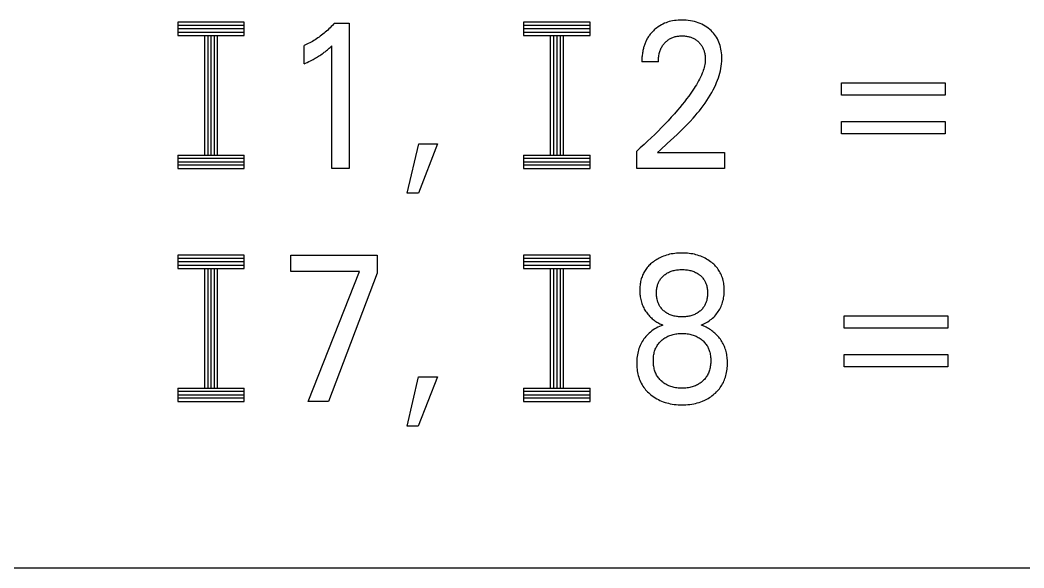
# Model space of a CAD drawing. Extents: x 0 to 420, y 0 to 297.
# Drawn here: x 164.93 to 180.02, y 231.17 to 239.41 of the extents above; entities that cross this region are included whole.
import ezdxf

# ---------------------------------------------------------------- set-up
doc = ezdxf.new("R2010")
doc.units = 0
doc.header["$LTSCALE"] = 23.1
doc.layers.add('10000_FRONT', color=7, linetype='CONTINUOUS')

msp = doc.modelspace()

# ---------------------------------------------------------------- linework, layer by layer
at = {"layer": '10000_FRONT', "color": 7, "linetype": 'CONTINUOUS'}
for p, q in [((167.298, 239.373), (167.298, 239.173)), ((168.298, 239.373), (167.298, 239.373)), ((168.298, 239.173), (168.298, 239.373)), ((172.498, 239.373), (172.498, 239.173)), ((173.498, 239.373), (172.498, 239.373)), ((173.498, 239.173), (173.498, 239.373)), ((174.663, 239.374), (174.639, 239.366)), ((174.688, 239.382), (174.663, 239.374)), ((174.712, 239.388), (174.688, 239.382)), ((174.739, 239.393), (174.712, 239.388)), ((174.767, 239.398), (174.739, 239.393)), ((174.794, 239.401), (174.767, 239.398)), ((174.822, 239.404), (174.794, 239.401)), ((174.849, 239.405), (174.822, 239.404)), ((174.877, 239.405), (174.849, 239.405)), ((174.91, 239.405), (174.877, 239.405)), ((174.942, 239.403), (174.91, 239.405)), ((174.974, 239.4), (174.942, 239.403)), ((175.006, 239.396), (174.974, 239.4)), ((175.038, 239.39), (175.006, 239.396)), ((175.067, 239.383), (175.038, 239.39)), ((175.096, 239.375), (175.067, 239.383)), ((175.124, 239.366), (175.096, 239.375)), ((168.298, 239.323), (167.298, 239.323)), ((168.298, 239.273), (167.298, 239.273)), ((167.298, 239.223), (168.298, 239.223)), ((169.516, 239.224), (169.498, 239.208)), ((169.534, 239.24), (169.516, 239.224)), ((169.553, 239.256), (169.534, 239.24)), ((169.571, 239.273), (169.553, 239.256)), ((169.588, 239.289), (169.571, 239.273)), ((169.606, 239.307), (169.588, 239.289)), ((169.623, 239.324), (169.606, 239.307)), ((169.64, 239.342), (169.623, 239.324)), ((169.656, 239.36), (169.64, 239.342)), ((169.656, 239.36), (169.873, 239.36)), ((169.873, 239.36), (169.873, 237.173)), ((173.498, 239.323), (172.498, 239.323)), ((173.498, 239.273), (172.498, 239.273)), ((172.498, 239.223), (173.498, 239.223)), ((174.43, 239.225), (174.42, 239.215)), ((174.44, 239.236), (174.43, 239.225)), ((174.45, 239.246), (174.44, 239.236)), ((174.461, 239.257), (174.45, 239.246)), ((174.472, 239.267), (174.461, 239.257)), ((174.495, 239.286), (174.472, 239.267)), ((174.519, 239.303), (174.495, 239.286)), ((174.544, 239.32), (174.519, 239.303)), ((174.57, 239.335), (174.544, 239.32)), ((174.592, 239.346), (174.57, 239.335)), ((174.616, 239.357), (174.592, 239.346)), ((174.639, 239.366), (174.616, 239.357)), ((175.151, 239.355), (175.124, 239.366)), ((175.178, 239.343), (175.151, 239.355)), ((175.203, 239.33), (175.178, 239.343)), ((175.228, 239.316), (175.203, 239.33)), ((175.251, 239.3), (175.228, 239.316)), ((175.274, 239.283), (175.251, 239.3)), ((175.296, 239.265), (175.274, 239.283)), ((175.316, 239.248), (175.296, 239.265)), ((175.334, 239.229), (175.316, 239.248)), ((175.351, 239.21), (175.334, 239.229)), ((167.298, 239.173), (168.298, 239.173)), ((167.698, 239.173), (167.698, 237.373)), ((167.748, 239.173), (167.748, 237.373)), ((167.798, 239.173), (167.798, 237.373)), ((167.848, 239.173), (167.848, 237.373)), ((167.898, 237.373), (167.898, 239.173)), ((169.303, 239.075), (169.282, 239.063)), ((169.323, 239.086), (169.303, 239.075)), ((169.343, 239.098), (169.323, 239.086)), ((169.363, 239.111), (169.343, 239.098)), ((169.383, 239.124), (169.363, 239.111)), ((169.403, 239.137), (169.383, 239.124)), ((169.422, 239.151), (169.403, 239.137)), ((169.441, 239.164), (169.422, 239.151)), ((169.46, 239.179), (169.441, 239.164)), ((169.479, 239.193), (169.46, 239.179)), ((169.498, 239.208), (169.479, 239.193)), ((172.498, 239.173), (173.498, 239.173)), ((172.898, 239.173), (172.898, 237.373)), ((172.948, 239.173), (172.948, 237.373)), ((172.998, 239.173), (172.998, 237.373)), ((173.048, 239.173), (173.048, 237.373)), ((173.098, 237.373), (173.098, 239.173)), ((174.329, 239.07), (174.324, 239.057)), ((174.335, 239.082), (174.329, 239.07)), ((174.341, 239.095), (174.335, 239.082)), ((174.347, 239.107), (174.341, 239.095)), ((174.353, 239.12), (174.347, 239.107)), ((174.361, 239.132), (174.353, 239.12)), ((174.368, 239.145), (174.361, 239.132)), ((174.376, 239.157), (174.368, 239.145)), ((174.384, 239.169), (174.376, 239.157)), ((174.393, 239.181), (174.384, 239.169)), ((174.401, 239.192), (174.393, 239.181)), ((174.411, 239.204), (174.401, 239.192)), ((174.42, 239.215), (174.411, 239.204)), ((174.621, 239.064), (174.631, 239.073)), ((174.631, 239.073), (174.64, 239.083)), ((174.64, 239.083), (174.65, 239.091)), ((174.65, 239.091), (174.66, 239.1)), ((174.66, 239.1), (174.671, 239.108)), ((174.671, 239.108), (174.682, 239.115)), ((174.682, 239.115), (174.693, 239.122)), ((174.693, 239.122), (174.705, 239.128)), ((174.705, 239.128), (174.716, 239.134)), ((174.716, 239.134), (174.728, 239.14)), ((174.728, 239.14), (174.741, 239.145)), ((174.741, 239.145), (174.753, 239.149)), ((174.753, 239.149), (174.766, 239.153)), ((174.766, 239.153), (174.778, 239.157)), ((174.778, 239.157), (174.792, 239.16)), ((174.792, 239.16), (174.806, 239.163)), ((174.806, 239.163), (174.82, 239.165)), ((174.82, 239.165), (174.834, 239.166)), ((174.834, 239.166), (174.849, 239.167)), ((174.849, 239.167), (174.863, 239.168)), ((174.863, 239.168), (174.877, 239.168)), ((174.877, 239.168), (174.891, 239.168)), ((174.891, 239.168), (174.905, 239.168)), ((174.905, 239.168), (174.919, 239.167)), ((174.919, 239.167), (174.933, 239.165)), ((174.933, 239.165), (174.946, 239.164)), ((174.946, 239.164), (174.96, 239.161)), ((174.96, 239.161), (174.974, 239.159)), ((174.974, 239.159), (174.986, 239.156)), ((174.986, 239.156), (174.998, 239.152)), ((174.998, 239.152), (175.01, 239.148)), ((175.01, 239.148), (175.022, 239.144)), ((175.022, 239.144), (175.034, 239.14)), ((175.034, 239.14), (175.046, 239.134)), ((175.046, 239.134), (175.057, 239.129)), ((175.057, 239.129), (175.068, 239.123)), ((175.068, 239.123), (175.078, 239.117)), ((175.078, 239.117), (175.088, 239.11)), ((175.088, 239.11), (175.098, 239.103)), ((175.098, 239.103), (175.108, 239.096)), ((175.108, 239.096), (175.118, 239.088)), ((175.118, 239.088), (175.127, 239.08)), ((175.127, 239.08), (175.136, 239.07)), ((175.136, 239.07), (175.145, 239.061)), ((175.368, 239.189), (175.351, 239.21)), ((175.383, 239.168), (175.368, 239.189)), ((175.397, 239.147), (175.383, 239.168)), ((175.411, 239.123), (175.397, 239.147)), ((175.422, 239.1), (175.411, 239.123)), ((175.433, 239.075), (175.422, 239.1)), ((175.443, 239.05), (175.433, 239.075)), ((169.219, 239.032), (169.198, 239.022)), ((169.198, 238.747), (169.198, 239.022)), ((169.24, 239.042), (169.219, 239.032)), ((169.261, 239.052), (169.24, 239.042)), ((169.282, 239.063), (169.261, 239.052)), ((169.485, 238.908), (169.501, 238.921)), ((169.501, 238.921), (169.513, 238.93)), ((169.513, 238.93), (169.525, 238.939)), ((169.525, 238.939), (169.537, 238.949)), ((169.537, 238.949), (169.55, 238.96)), ((169.55, 238.96), (169.563, 238.971)), ((169.563, 238.971), (169.576, 238.982)), ((169.576, 238.982), (169.589, 238.995)), ((169.589, 238.995), (169.603, 239.007)), ((169.603, 239.007), (169.617, 239.02)), ((169.617, 237.173), (169.617, 239.02)), ((174.289, 238.93), (174.286, 238.913)), ((174.292, 238.947), (174.289, 238.93)), ((174.296, 238.964), (174.292, 238.947)), ((174.299, 238.977), (174.296, 238.964)), ((174.302, 238.991), (174.299, 238.977)), ((174.306, 239.004), (174.302, 238.991)), ((174.31, 239.017), (174.306, 239.004)), ((174.314, 239.031), (174.31, 239.017)), ((174.319, 239.044), (174.314, 239.031)), ((174.324, 239.057), (174.319, 239.044)), ((174.538, 238.905), (174.542, 238.919)), ((174.542, 238.919), (174.546, 238.933)), ((174.546, 238.933), (174.551, 238.946)), ((174.551, 238.946), (174.556, 238.96)), ((174.556, 238.96), (174.561, 238.973)), ((174.561, 238.973), (174.568, 238.986)), ((174.568, 238.986), (174.574, 238.998)), ((174.574, 238.998), (174.581, 239.01)), ((174.581, 239.01), (174.588, 239.021)), ((174.588, 239.021), (174.596, 239.032)), ((174.596, 239.032), (174.604, 239.043)), ((174.604, 239.043), (174.612, 239.054)), ((174.612, 239.054), (174.621, 239.064)), ((175.145, 239.061), (175.154, 239.051)), ((175.154, 239.051), (175.162, 239.04)), ((175.162, 239.04), (175.17, 239.03)), ((175.17, 239.03), (175.177, 239.019)), ((175.177, 239.019), (175.184, 239.007)), ((175.184, 239.007), (175.19, 238.997)), ((175.19, 238.997), (175.195, 238.986)), ((175.195, 238.986), (175.2, 238.975)), ((175.2, 238.975), (175.204, 238.964)), ((175.204, 238.964), (175.208, 238.952)), ((175.208, 238.952), (175.212, 238.941)), ((175.212, 238.941), (175.215, 238.929)), ((175.215, 238.929), (175.218, 238.917)), ((175.451, 239.025), (175.443, 239.05)), ((175.458, 238.999), (175.451, 239.025)), ((175.465, 238.97), (175.458, 238.999)), ((175.47, 238.941), (175.465, 238.97)), ((175.474, 238.911), (175.47, 238.941)), ((169.221, 238.758), (169.245, 238.769)), ((169.245, 238.769), (169.269, 238.781)), ((169.269, 238.781), (169.292, 238.792)), ((169.292, 238.792), (169.315, 238.804)), ((169.315, 238.804), (169.332, 238.813)), ((169.332, 238.813), (169.349, 238.822)), ((169.349, 238.822), (169.366, 238.832)), ((169.366, 238.832), (169.383, 238.842)), ((169.383, 238.842), (169.4, 238.852)), ((169.4, 238.852), (169.416, 238.862)), ((169.416, 238.862), (169.434, 238.873)), ((169.434, 238.873), (169.451, 238.884)), ((169.451, 238.884), (169.468, 238.896)), ((169.468, 238.896), (169.485, 238.908)), ((174.277, 238.812), (174.276, 238.795)), ((174.276, 238.795), (174.276, 238.779)), ((174.525, 238.779), (174.276, 238.779)), ((174.278, 238.846), (174.277, 238.829)), ((174.277, 238.829), (174.277, 238.812)), ((174.28, 238.863), (174.278, 238.846)), ((174.282, 238.88), (174.28, 238.863)), ((174.284, 238.897), (174.282, 238.88)), ((174.286, 238.913), (174.284, 238.897)), ((174.525, 238.811), (174.526, 238.827)), ((174.525, 238.795), (174.525, 238.811)), ((174.525, 238.779), (174.525, 238.795)), ((174.526, 238.827), (174.528, 238.843)), ((174.528, 238.843), (174.53, 238.859)), ((174.53, 238.859), (174.532, 238.875)), ((174.532, 238.875), (174.535, 238.891)), ((174.535, 238.891), (174.538, 238.905)), ((175.218, 238.917), (175.222, 238.902)), ((175.222, 238.902), (175.225, 238.887)), ((175.225, 238.887), (175.227, 238.872)), ((175.229, 238.787), (175.226, 238.763)), ((175.227, 238.872), (175.228, 238.856)), ((175.228, 238.856), (175.229, 238.841)), ((175.229, 238.841), (175.23, 238.825)), ((175.23, 238.81), (175.229, 238.787)), ((175.23, 238.825), (175.23, 238.81)), ((175.476, 238.882), (175.474, 238.911)), ((175.474, 238.75), (175.477, 238.786)), ((175.478, 238.852), (175.476, 238.882)), ((175.477, 238.786), (175.478, 238.822)), ((175.478, 238.822), (175.478, 238.852)), ((169.198, 238.747), (169.221, 238.758)), ((175.192, 238.628), (175.183, 238.606)), ((175.2, 238.65), (175.192, 238.628)), ((175.207, 238.672), (175.2, 238.65)), ((175.213, 238.695), (175.207, 238.672)), ((175.218, 238.717), (175.213, 238.695)), ((175.223, 238.74), (175.218, 238.717)), ((175.226, 238.763), (175.223, 238.74)), ((175.447, 238.608), (175.456, 238.643)), ((175.456, 238.643), (175.463, 238.678)), ((175.463, 238.678), (175.469, 238.714)), ((175.469, 238.714), (175.474, 238.75)), ((175.128, 238.49), (175.113, 238.462)), ((175.143, 238.518), (175.128, 238.49)), ((175.158, 238.547), (175.143, 238.518)), ((175.171, 238.576), (175.158, 238.547)), ((175.183, 238.606), (175.171, 238.576)), ((175.386, 238.436), (175.4, 238.469)), ((175.4, 238.469), (175.413, 238.503)), ((175.413, 238.503), (175.426, 238.538)), ((175.426, 238.538), (175.437, 238.572)), ((175.437, 238.572), (175.447, 238.608)), ((175.044, 238.353), (175.013, 238.308)), ((175.062, 238.38), (175.044, 238.353)), ((175.079, 238.407), (175.062, 238.38)), ((175.096, 238.434), (175.079, 238.407)), ((175.113, 238.462), (175.096, 238.434)), ((175.304, 238.276), (175.327, 238.317)), ((175.327, 238.317), (175.349, 238.359)), ((175.349, 238.359), (175.371, 238.402)), ((175.371, 238.402), (175.386, 238.436)), ((177.277, 238.275), (177.277, 238.462)), ((177.277, 238.462), (178.837, 238.462)), ((178.837, 238.462), (178.837, 238.275)), ((174.916, 238.178), (174.882, 238.135)), ((174.949, 238.221), (174.916, 238.178)), ((174.982, 238.264), (174.949, 238.221)), ((175.013, 238.308), (174.982, 238.264)), ((175.226, 238.156), (175.253, 238.195)), ((175.253, 238.195), (175.279, 238.235)), ((175.279, 238.235), (175.304, 238.276)), ((178.837, 238.275), (177.277, 238.275)), ((174.812, 238.052), (174.766, 237.998)), ((174.847, 238.094), (174.812, 238.052)), ((174.882, 238.135), (174.847, 238.094)), ((175.11, 238.005), (175.141, 238.042)), ((175.141, 238.042), (175.17, 238.079)), ((175.17, 238.079), (175.199, 238.117)), ((175.199, 238.117), (175.226, 238.156)), ((174.671, 237.893), (174.622, 237.842)), ((174.718, 237.946), (174.671, 237.893)), ((174.766, 237.998), (174.718, 237.946)), ((174.954, 237.832), (175.001, 237.882)), ((175.001, 237.882), (175.048, 237.933)), ((175.048, 237.933), (175.079, 237.968)), ((175.079, 237.968), (175.11, 238.005)), ((177.277, 237.695), (177.277, 237.882)), ((177.277, 237.882), (178.837, 237.882)), ((178.837, 237.882), (178.837, 237.695)), ((174.521, 237.738), (174.469, 237.687)), ((174.572, 237.789), (174.521, 237.738)), ((174.622, 237.842), (174.572, 237.789)), ((174.807, 237.688), (174.857, 237.736)), ((174.857, 237.736), (174.906, 237.784)), ((174.906, 237.784), (174.954, 237.832)), ((174.363, 237.585), (174.309, 237.535)), ((174.417, 237.636), (174.363, 237.585)), ((174.469, 237.687), (174.417, 237.636)), ((174.658, 237.549), (174.708, 237.595)), ((174.708, 237.595), (174.758, 237.641)), ((174.758, 237.641), (174.807, 237.688)), ((178.837, 237.695), (177.277, 237.695)), ((170.748, 236.802), (170.923, 237.544)), ((171.205, 237.544), (170.916, 236.802)), ((170.923, 237.544), (171.205, 237.544)), ((174.253, 237.485), (174.198, 237.436)), ((174.198, 237.173), (174.198, 237.436)), ((174.309, 237.535), (174.253, 237.485)), ((174.51, 237.413), (174.558, 237.458)), ((174.51, 237.413), (175.517, 237.413)), ((174.558, 237.458), (174.658, 237.549)), ((175.517, 237.413), (175.517, 237.173)), ((167.298, 237.373), (167.298, 237.173)), ((167.298, 237.373), (168.298, 237.373)), ((168.298, 237.323), (167.298, 237.323)), ((167.298, 237.273), (168.298, 237.273)), ((168.298, 237.173), (168.298, 237.373)), ((172.498, 237.373), (172.498, 237.173)), ((172.498, 237.373), (173.498, 237.373)), ((173.498, 237.323), (172.498, 237.323)), ((172.498, 237.273), (173.498, 237.273)), ((173.498, 237.173), (173.498, 237.373)), ((168.298, 237.223), (167.298, 237.223)), ((167.298, 237.173), (168.298, 237.173)), ((169.873, 237.173), (169.617, 237.173)), ((173.498, 237.223), (172.498, 237.223)), ((172.498, 237.173), (173.498, 237.173)), ((175.517, 237.173), (174.198, 237.173)), ((170.916, 236.802), (170.748, 236.802)), ((174.772, 235.899), (174.745, 235.895)), ((174.799, 235.902), (174.772, 235.899)), ((174.826, 235.904), (174.799, 235.902)), ((174.853, 235.905), (174.826, 235.904)), ((174.88, 235.905), (174.853, 235.905)), ((174.907, 235.905), (174.88, 235.905)), ((174.934, 235.904), (174.907, 235.905)), ((174.961, 235.902), (174.934, 235.904)), ((174.988, 235.899), (174.961, 235.902)), ((175.014, 235.895), (174.988, 235.899)), ((167.298, 235.873), (167.298, 235.673)), ((168.298, 235.873), (167.298, 235.873)), ((168.298, 235.823), (167.298, 235.823)), ((168.298, 235.773), (167.298, 235.773)), ((168.298, 235.673), (168.298, 235.873)), ((168.998, 235.626), (168.998, 235.873)), ((168.998, 235.873), (170.298, 235.873)), ((170.298, 235.873), (170.298, 235.603)), ((172.498, 235.873), (172.498, 235.673)), ((173.498, 235.873), (172.498, 235.873)), ((173.498, 235.823), (172.498, 235.823)), ((173.498, 235.773), (172.498, 235.773)), ((173.498, 235.673), (173.498, 235.873)), ((174.422, 235.752), (174.408, 235.74)), ((174.436, 235.763), (174.422, 235.752)), ((174.45, 235.774), (174.436, 235.763)), ((174.467, 235.787), (174.45, 235.774)), ((174.484, 235.798), (174.467, 235.787)), ((174.502, 235.809), (174.484, 235.798)), ((174.52, 235.82), (174.502, 235.809)), ((174.538, 235.829), (174.52, 235.82)), ((174.557, 235.839), (174.538, 235.829)), ((174.575, 235.847), (174.557, 235.839)), ((174.599, 235.857), (174.575, 235.847)), ((174.622, 235.865), (174.599, 235.857)), ((174.646, 235.873), (174.622, 235.865)), ((174.67, 235.88), (174.646, 235.873)), ((174.694, 235.886), (174.67, 235.88)), ((174.719, 235.891), (174.694, 235.886)), ((174.745, 235.895), (174.719, 235.891)), ((175.041, 235.891), (175.014, 235.895)), ((175.066, 235.886), (175.041, 235.891)), ((175.09, 235.88), (175.066, 235.886)), ((175.114, 235.873), (175.09, 235.88)), ((175.138, 235.865), (175.114, 235.873)), ((175.161, 235.857), (175.138, 235.865)), ((175.184, 235.847), (175.161, 235.857)), ((175.206, 235.837), (175.184, 235.847)), ((175.228, 235.826), (175.206, 235.837)), ((175.249, 235.815), (175.228, 235.826)), ((175.27, 235.802), (175.249, 235.815)), ((175.29, 235.789), (175.27, 235.802)), ((175.31, 235.774), (175.29, 235.789)), ((175.326, 235.762), (175.31, 235.774)), ((175.342, 235.749), (175.326, 235.762)), ((175.357, 235.735), (175.342, 235.749)), ((167.298, 235.723), (168.298, 235.723)), ((167.298, 235.673), (168.298, 235.673)), ((167.698, 235.673), (167.698, 233.873)), ((167.748, 235.673), (167.748, 233.873)), ((167.798, 235.673), (167.798, 233.873)), ((167.848, 235.673), (167.848, 233.873)), ((167.898, 233.873), (167.898, 235.673)), ((170.029, 235.626), (168.998, 235.626)), ((169.257, 233.673), (170.029, 235.626)), ((170.298, 235.603), (169.565, 233.673)), ((172.498, 235.723), (173.498, 235.723)), ((172.498, 235.673), (173.498, 235.673)), ((172.898, 235.673), (172.898, 233.873)), ((172.948, 235.673), (172.948, 233.873)), ((172.998, 235.673), (172.998, 233.873)), ((173.048, 235.673), (173.048, 233.873)), ((173.098, 233.873), (173.098, 235.673)), ((174.3, 235.598), (174.292, 235.582)), ((174.308, 235.614), (174.3, 235.598)), ((174.317, 235.629), (174.308, 235.614)), ((174.326, 235.644), (174.317, 235.629)), ((174.336, 235.659), (174.326, 235.644)), ((174.347, 235.673), (174.336, 235.659)), ((174.358, 235.687), (174.347, 235.673)), ((174.37, 235.701), (174.358, 235.687)), ((174.382, 235.715), (174.37, 235.701)), ((174.395, 235.727), (174.382, 235.715)), ((174.408, 235.74), (174.395, 235.727)), ((174.639, 235.592), (174.652, 235.6)), ((174.652, 235.6), (174.664, 235.607)), ((174.664, 235.607), (174.677, 235.614)), ((174.677, 235.614), (174.691, 235.62)), ((174.691, 235.62), (174.705, 235.626)), ((174.705, 235.626), (174.719, 235.631)), ((174.719, 235.631), (174.734, 235.636)), ((174.734, 235.636), (174.749, 235.64)), ((174.749, 235.64), (174.764, 235.644)), ((174.764, 235.644), (174.779, 235.647)), ((174.779, 235.647), (174.795, 235.65)), ((174.795, 235.65), (174.812, 235.652)), ((174.812, 235.652), (174.829, 235.654)), ((174.829, 235.654), (174.846, 235.655)), ((174.846, 235.655), (174.863, 235.656)), ((174.863, 235.656), (174.88, 235.656)), ((174.88, 235.656), (174.897, 235.656)), ((174.897, 235.656), (174.914, 235.655)), ((174.914, 235.655), (174.931, 235.654)), ((174.931, 235.654), (174.948, 235.652)), ((174.948, 235.652), (174.964, 235.65)), ((174.964, 235.65), (174.981, 235.647)), ((174.981, 235.647), (174.996, 235.644)), ((174.996, 235.644), (175.011, 235.64)), ((175.011, 235.64), (175.026, 235.636)), ((175.026, 235.636), (175.041, 235.631)), ((175.041, 235.631), (175.055, 235.626)), ((175.055, 235.626), (175.069, 235.62)), ((175.069, 235.62), (175.082, 235.614)), ((175.082, 235.614), (175.096, 235.607)), ((175.096, 235.607), (175.108, 235.6)), ((175.108, 235.6), (175.121, 235.592)), ((175.371, 235.721), (175.357, 235.735)), ((175.385, 235.706), (175.371, 235.721)), ((175.399, 235.691), (175.385, 235.706)), ((175.412, 235.675), (175.399, 235.691)), ((175.424, 235.659), (175.412, 235.675)), ((175.435, 235.642), (175.424, 235.659)), ((175.445, 235.625), (175.435, 235.642)), ((175.455, 235.608), (175.445, 235.625)), ((175.464, 235.59), (175.455, 235.608)), ((174.255, 235.459), (174.252, 235.44)), ((174.258, 235.478), (174.255, 235.459)), ((174.263, 235.497), (174.258, 235.478)), ((174.268, 235.515), (174.263, 235.497)), ((174.273, 235.532), (174.268, 235.515)), ((174.279, 235.549), (174.273, 235.532)), ((174.285, 235.565), (174.279, 235.549)), ((174.292, 235.582), (174.285, 235.565)), ((174.517, 235.436), (174.521, 235.448)), ((174.521, 235.448), (174.526, 235.46)), ((174.526, 235.46), (174.531, 235.471)), ((174.531, 235.471), (174.536, 235.482)), ((174.536, 235.482), (174.543, 235.493)), ((174.543, 235.493), (174.549, 235.503)), ((174.549, 235.503), (174.557, 235.515)), ((174.557, 235.515), (174.566, 235.526)), ((174.566, 235.526), (174.575, 235.536)), ((174.575, 235.536), (174.584, 235.547)), ((174.584, 235.547), (174.594, 235.557)), ((174.594, 235.557), (174.605, 235.566)), ((174.605, 235.566), (174.615, 235.575)), ((174.615, 235.575), (174.627, 235.584)), ((174.627, 235.584), (174.639, 235.592)), ((175.121, 235.592), (175.133, 235.584)), ((175.133, 235.584), (175.144, 235.575)), ((175.144, 235.575), (175.146, 235.573)), ((175.146, 235.573), (175.157, 235.565)), ((175.157, 235.565), (175.167, 235.555)), ((175.167, 235.555), (175.177, 235.546)), ((175.177, 235.546), (175.186, 235.536)), ((175.186, 235.536), (175.195, 235.525)), ((175.195, 235.525), (175.203, 235.514)), ((175.203, 235.514), (175.211, 235.503)), ((175.211, 235.503), (175.217, 235.493)), ((175.217, 235.493), (175.223, 235.482)), ((175.223, 235.482), (175.229, 235.471)), ((175.229, 235.471), (175.234, 235.46)), ((175.234, 235.46), (175.239, 235.448)), ((175.239, 235.448), (175.243, 235.436)), ((175.472, 235.572), (175.464, 235.59)), ((175.479, 235.553), (175.472, 235.572)), ((175.486, 235.534), (175.479, 235.553)), ((175.492, 235.515), (175.486, 235.534)), ((175.498, 235.494), (175.492, 235.515)), ((175.502, 235.473), (175.498, 235.494)), ((175.506, 235.452), (175.502, 235.473)), ((175.509, 235.431), (175.506, 235.452)), ((174.246, 235.383), (174.245, 235.363)), ((174.245, 235.363), (174.245, 235.344)), ((174.245, 235.344), (174.245, 235.324)), ((174.245, 235.324), (174.246, 235.304)), ((174.247, 235.402), (174.246, 235.383)), ((174.246, 235.304), (174.248, 235.284)), ((174.249, 235.421), (174.247, 235.402)), ((174.252, 235.44), (174.249, 235.421)), ((174.496, 235.319), (174.497, 235.335)), ((174.496, 235.304), (174.496, 235.319)), ((174.496, 235.288), (174.496, 235.304)), ((174.497, 235.335), (174.498, 235.351)), ((174.498, 235.351), (174.5, 235.366)), ((174.5, 235.366), (174.503, 235.382)), ((174.503, 235.382), (174.506, 235.397)), ((174.506, 235.397), (174.509, 235.413)), ((174.509, 235.413), (174.513, 235.425)), ((174.513, 235.425), (174.517, 235.436)), ((175.243, 235.436), (175.247, 235.425)), ((175.247, 235.425), (175.251, 235.413)), ((175.251, 235.413), (175.254, 235.397)), ((175.254, 235.397), (175.257, 235.382)), ((175.257, 235.382), (175.26, 235.366)), ((175.26, 235.366), (175.262, 235.351)), ((175.262, 235.351), (175.263, 235.335)), ((175.263, 235.335), (175.264, 235.319)), ((175.264, 235.319), (175.264, 235.304)), ((175.264, 235.304), (175.264, 235.288)), ((175.512, 235.409), (175.509, 235.431)), ((175.511, 235.275), (175.513, 235.298)), ((175.513, 235.387), (175.512, 235.409)), ((175.514, 235.366), (175.513, 235.387)), ((175.513, 235.298), (175.514, 235.321)), ((175.515, 235.344), (175.514, 235.366)), ((175.514, 235.321), (175.515, 235.344)), ((174.248, 235.284), (174.25, 235.264)), ((174.25, 235.264), (174.252, 235.244)), ((174.252, 235.244), (174.256, 235.224)), ((174.256, 235.224), (174.26, 235.204)), ((174.26, 235.204), (174.265, 235.184)), ((174.265, 235.184), (174.27, 235.166)), ((174.27, 235.166), (174.275, 235.148)), ((174.275, 235.148), (174.282, 235.131)), ((174.497, 235.272), (174.496, 235.288)), ((174.498, 235.256), (174.497, 235.272)), ((174.5, 235.24), (174.498, 235.256)), ((174.502, 235.224), (174.5, 235.24)), ((174.505, 235.209), (174.502, 235.224)), ((174.509, 235.193), (174.505, 235.209)), ((174.513, 235.181), (174.509, 235.193)), ((174.516, 235.169), (174.513, 235.181)), ((174.521, 235.158), (174.516, 235.169)), ((174.525, 235.146), (174.521, 235.158)), ((174.53, 235.135), (174.525, 235.146)), ((175.235, 235.146), (175.229, 235.135)), ((175.239, 235.158), (175.235, 235.146)), ((175.244, 235.169), (175.239, 235.158)), ((175.247, 235.181), (175.244, 235.169)), ((175.251, 235.193), (175.247, 235.181)), ((175.254, 235.209), (175.251, 235.193)), ((175.257, 235.224), (175.254, 235.209)), ((175.26, 235.24), (175.257, 235.224)), ((175.262, 235.256), (175.26, 235.24)), ((175.263, 235.272), (175.262, 235.256)), ((175.264, 235.288), (175.263, 235.272)), ((175.483, 235.142), (175.489, 235.163)), ((175.489, 235.163), (175.495, 235.184)), ((175.495, 235.184), (175.501, 235.206)), ((175.501, 235.206), (175.505, 235.229)), ((175.505, 235.229), (175.509, 235.252)), ((175.509, 235.252), (175.511, 235.275)), ((174.282, 235.131), (174.289, 235.113)), ((174.289, 235.113), (174.296, 235.096)), ((174.296, 235.096), (174.304, 235.079)), ((174.304, 235.079), (174.313, 235.062)), ((174.313, 235.062), (174.323, 235.046)), ((174.323, 235.046), (174.333, 235.03)), ((174.333, 235.03), (174.344, 235.014)), ((174.344, 235.014), (174.355, 234.999)), ((174.355, 234.999), (174.367, 234.984)), ((174.536, 235.123), (174.53, 235.135)), ((174.542, 235.113), (174.536, 235.123)), ((174.548, 235.102), (174.542, 235.113)), ((174.556, 235.09), (174.548, 235.102)), ((174.565, 235.079), (174.556, 235.09)), ((174.574, 235.068), (174.565, 235.079)), ((174.583, 235.058), (174.574, 235.068)), ((174.593, 235.048), (174.583, 235.058)), ((174.603, 235.038), (174.593, 235.048)), ((174.614, 235.029), (174.603, 235.038)), ((174.626, 235.02), (174.614, 235.029)), ((174.638, 235.011), (174.626, 235.02)), ((174.65, 235.003), (174.638, 235.011)), ((174.663, 234.996), (174.65, 235.003)), ((174.676, 234.989), (174.663, 234.996)), ((175.097, 234.996), (175.084, 234.989)), ((175.11, 235.003), (175.097, 234.996)), ((175.122, 235.011), (175.11, 235.003)), ((175.134, 235.02), (175.122, 235.011)), ((175.146, 235.029), (175.134, 235.02)), ((175.156, 235.038), (175.146, 235.029)), ((175.167, 235.048), (175.156, 235.038)), ((175.177, 235.058), (175.167, 235.048)), ((175.186, 235.068), (175.177, 235.058)), ((175.195, 235.079), (175.186, 235.068)), ((175.203, 235.09), (175.195, 235.079)), ((175.211, 235.102), (175.203, 235.09)), ((175.218, 235.113), (175.211, 235.102)), ((175.224, 235.123), (175.218, 235.113)), ((175.229, 235.135), (175.224, 235.123)), ((175.399, 234.991), (175.413, 235.009)), ((175.413, 235.009), (175.425, 235.026)), ((175.425, 235.026), (175.437, 235.045)), ((175.437, 235.045), (175.448, 235.063)), ((175.448, 235.063), (175.458, 235.083)), ((175.458, 235.083), (175.467, 235.102)), ((175.467, 235.102), (175.475, 235.122)), ((175.475, 235.122), (175.483, 235.142)), ((174.367, 234.984), (174.38, 234.97)), ((174.38, 234.97), (174.393, 234.956)), ((174.393, 234.956), (174.406, 234.942)), ((174.406, 234.942), (174.42, 234.929)), ((174.42, 234.929), (174.433, 234.918)), ((174.433, 234.918), (174.446, 234.907)), ((174.446, 234.907), (174.46, 234.897)), ((174.46, 234.897), (174.473, 234.886)), ((174.473, 234.886), (174.487, 234.877)), ((174.487, 234.877), (174.501, 234.868)), ((174.501, 234.868), (174.516, 234.859)), ((174.516, 234.859), (174.53, 234.851)), ((174.53, 234.851), (174.545, 234.843)), ((174.545, 234.843), (174.56, 234.836)), ((174.689, 234.982), (174.676, 234.989)), ((174.704, 234.976), (174.689, 234.982)), ((174.718, 234.971), (174.704, 234.976)), ((174.733, 234.966), (174.718, 234.971)), ((174.748, 234.961), (174.733, 234.966)), ((174.763, 234.958), (174.748, 234.961)), ((174.778, 234.954), (174.763, 234.958)), ((174.795, 234.951), (174.778, 234.954)), ((174.812, 234.949), (174.795, 234.951)), ((174.829, 234.947), (174.812, 234.949)), ((174.846, 234.946), (174.829, 234.947)), ((174.863, 234.945), (174.846, 234.946)), ((174.88, 234.945), (174.863, 234.945)), ((174.897, 234.945), (174.88, 234.945)), ((174.914, 234.946), (174.897, 234.945)), ((174.931, 234.947), (174.914, 234.946)), ((174.948, 234.949), (174.931, 234.947)), ((174.965, 234.951), (174.948, 234.949)), ((174.982, 234.954), (174.965, 234.951)), ((174.997, 234.958), (174.982, 234.954)), ((175.012, 234.961), (174.997, 234.958)), ((175.027, 234.966), (175.012, 234.961)), ((175.042, 234.971), (175.027, 234.966)), ((175.056, 234.976), (175.042, 234.971)), ((175.07, 234.982), (175.056, 234.976)), ((175.084, 234.989), (175.07, 234.982)), ((175.21, 234.84), (175.23, 234.85)), ((175.23, 234.85), (175.249, 234.861)), ((175.249, 234.861), (175.268, 234.873)), ((175.268, 234.873), (175.287, 234.886)), ((175.287, 234.886), (175.305, 234.899)), ((175.305, 234.899), (175.323, 234.913)), ((175.323, 234.913), (175.34, 234.928)), ((175.34, 234.928), (175.356, 234.943)), ((175.356, 234.943), (175.371, 234.958)), ((175.371, 234.958), (175.386, 234.974)), ((175.386, 234.974), (175.399, 234.991)), ((177.316, 234.775), (177.316, 234.962)), ((177.316, 234.962), (178.876, 234.962)), ((178.876, 234.962), (178.876, 234.775)), ((174.386, 234.7), (174.369, 234.684)), ((174.406, 234.717), (174.386, 234.7)), ((174.426, 234.734), (174.406, 234.717)), ((174.447, 234.749), (174.426, 234.734)), ((174.47, 234.764), (174.447, 234.749)), ((174.492, 234.778), (174.47, 234.764)), ((174.516, 234.79), (174.492, 234.778)), ((174.54, 234.802), (174.516, 234.79)), ((174.565, 234.813), (174.54, 234.802)), ((174.56, 234.836), (174.576, 234.83)), ((174.591, 234.823), (174.565, 234.813)), ((174.576, 234.83), (174.591, 234.823)), ((174.804, 234.691), (174.823, 234.693)), ((174.823, 234.693), (174.842, 234.694)), ((174.842, 234.694), (174.861, 234.695)), ((174.861, 234.695), (174.88, 234.695)), ((174.88, 234.695), (174.899, 234.695)), ((174.899, 234.695), (174.918, 234.694)), ((174.918, 234.694), (174.938, 234.693)), ((174.938, 234.693), (174.957, 234.691)), ((175.169, 234.822), (175.19, 234.83)), ((175.188, 234.815), (175.169, 234.822)), ((175.206, 234.807), (175.188, 234.815)), ((175.19, 234.83), (175.21, 234.84)), ((175.224, 234.799), (175.206, 234.807)), ((175.242, 234.79), (175.224, 234.799)), ((175.26, 234.781), (175.242, 234.79)), ((175.277, 234.771), (175.26, 234.781)), ((175.294, 234.76), (175.277, 234.771)), ((175.311, 234.749), (175.294, 234.76)), ((175.328, 234.737), (175.311, 234.749)), ((175.344, 234.725), (175.328, 234.737)), ((175.36, 234.712), (175.344, 234.725)), ((175.375, 234.699), (175.36, 234.712)), ((175.39, 234.685), (175.375, 234.699)), ((178.876, 234.775), (177.316, 234.775)), ((174.27, 234.554), (174.259, 234.534)), ((174.281, 234.574), (174.27, 234.554)), ((174.294, 234.594), (174.281, 234.574)), ((174.308, 234.613), (174.294, 234.594)), ((174.322, 234.632), (174.308, 234.613)), ((174.337, 234.65), (174.322, 234.632)), ((174.353, 234.667), (174.337, 234.65)), ((174.369, 234.684), (174.353, 234.667)), ((174.516, 234.529), (174.526, 234.542)), ((174.526, 234.542), (174.536, 234.554)), ((174.536, 234.554), (174.547, 234.566)), ((174.547, 234.566), (174.558, 234.577)), ((174.558, 234.577), (174.569, 234.588)), ((174.569, 234.588), (174.581, 234.599)), ((174.581, 234.599), (174.595, 234.609)), ((174.595, 234.609), (174.608, 234.619)), ((174.608, 234.619), (174.622, 234.628)), ((174.622, 234.628), (174.637, 234.637)), ((174.637, 234.637), (174.651, 234.645)), ((174.651, 234.645), (174.666, 234.653)), ((174.666, 234.653), (174.682, 234.66)), ((174.682, 234.66), (174.699, 234.666)), ((174.699, 234.666), (174.715, 234.672)), ((174.715, 234.672), (174.732, 234.677)), ((174.732, 234.677), (174.749, 234.681)), ((174.749, 234.681), (174.766, 234.685)), ((174.766, 234.685), (174.785, 234.688)), ((174.785, 234.688), (174.804, 234.691)), ((174.957, 234.691), (174.976, 234.688)), ((174.976, 234.688), (174.995, 234.685)), ((174.995, 234.685), (175.012, 234.681)), ((175.012, 234.681), (175.029, 234.677)), ((175.029, 234.677), (175.046, 234.672)), ((175.046, 234.672), (175.062, 234.666)), ((175.062, 234.666), (175.078, 234.66)), ((175.078, 234.66), (175.095, 234.653)), ((175.095, 234.653), (175.11, 234.645)), ((175.11, 234.645), (175.124, 234.637)), ((175.124, 234.637), (175.139, 234.628)), ((175.139, 234.628), (175.153, 234.619)), ((175.153, 234.619), (175.166, 234.609)), ((175.166, 234.609), (175.18, 234.599)), ((175.18, 234.599), (175.192, 234.588)), ((175.192, 234.588), (175.203, 234.578)), ((175.203, 234.578), (175.214, 234.566)), ((175.214, 234.566), (175.225, 234.555)), ((175.225, 234.555), (175.235, 234.542)), ((175.235, 234.542), (175.245, 234.53)), ((175.404, 234.67), (175.39, 234.685)), ((175.418, 234.655), (175.404, 234.67)), ((175.432, 234.64), (175.418, 234.655)), ((175.445, 234.624), (175.432, 234.64)), ((175.457, 234.608), (175.445, 234.624)), ((175.469, 234.591), (175.457, 234.608)), ((175.48, 234.574), (175.469, 234.591)), ((175.49, 234.556), (175.48, 234.574)), ((175.5, 234.538), (175.49, 234.556)), ((174.213, 234.401), (174.208, 234.377)), ((174.219, 234.425), (174.213, 234.401)), ((174.225, 234.447), (174.219, 234.425)), ((174.232, 234.469), (174.225, 234.447)), ((174.24, 234.491), (174.232, 234.469)), ((174.249, 234.513), (174.24, 234.491)), ((174.259, 234.534), (174.249, 234.513)), ((174.456, 234.378), (174.459, 234.395)), ((174.459, 234.395), (174.463, 234.412)), ((174.463, 234.412), (174.468, 234.428)), ((174.468, 234.428), (174.473, 234.443)), ((174.473, 234.443), (174.478, 234.458)), ((174.478, 234.458), (174.485, 234.473)), ((174.485, 234.473), (174.492, 234.488)), ((174.492, 234.488), (174.499, 234.502)), ((174.499, 234.502), (174.508, 234.516)), ((174.508, 234.516), (174.516, 234.529)), ((175.245, 234.53), (175.254, 234.517)), ((175.254, 234.517), (175.261, 234.504)), ((175.261, 234.504), (175.268, 234.492)), ((175.268, 234.492), (175.274, 234.479)), ((175.274, 234.479), (175.28, 234.467)), ((175.28, 234.467), (175.285, 234.453)), ((175.285, 234.453), (175.29, 234.44)), ((175.29, 234.44), (175.294, 234.427)), ((175.294, 234.427), (175.298, 234.413)), ((175.298, 234.413), (175.302, 234.396)), ((175.302, 234.396), (175.305, 234.378)), ((175.508, 234.52), (175.5, 234.538)), ((175.517, 234.502), (175.508, 234.52)), ((175.524, 234.483), (175.517, 234.502)), ((175.531, 234.464), (175.524, 234.483)), ((175.537, 234.444), (175.531, 234.464)), ((175.543, 234.425), (175.537, 234.444)), ((175.548, 234.404), (175.543, 234.425)), ((175.552, 234.382), (175.548, 234.404)), ((174.199, 234.302), (174.198, 234.278)), ((174.198, 234.278), (174.198, 234.253)), ((174.198, 234.253), (174.198, 234.229)), ((174.201, 234.327), (174.199, 234.302)), ((174.204, 234.352), (174.201, 234.327)), ((174.208, 234.377), (174.204, 234.352)), ((174.449, 234.306), (174.45, 234.324)), ((174.449, 234.289), (174.449, 234.306)), ((174.449, 234.27), (174.449, 234.289)), ((174.45, 234.252), (174.449, 234.27)), ((174.45, 234.324), (174.451, 234.342)), ((174.451, 234.234), (174.45, 234.252)), ((174.451, 234.342), (174.453, 234.36)), ((174.453, 234.36), (174.456, 234.378)), ((175.305, 234.378), (175.308, 234.36)), ((175.308, 234.36), (175.31, 234.342)), ((175.31, 234.342), (175.312, 234.324)), ((175.312, 234.252), (175.31, 234.234)), ((175.312, 234.324), (175.312, 234.307)), ((175.312, 234.307), (175.313, 234.289)), ((175.313, 234.289), (175.312, 234.27)), ((175.312, 234.27), (175.312, 234.252)), ((175.556, 234.361), (175.552, 234.382)), ((175.559, 234.34), (175.556, 234.361)), ((175.561, 234.318), (175.559, 234.34)), ((175.562, 234.296), (175.561, 234.318)), ((175.563, 234.274), (175.562, 234.296)), ((175.564, 234.253), (175.563, 234.274)), ((175.563, 234.229), (175.564, 234.253)), ((177.316, 234.195), (177.316, 234.382)), ((177.316, 234.382), (178.876, 234.382)), ((178.876, 234.382), (178.876, 234.195)), ((174.198, 234.229), (174.199, 234.205)), ((174.199, 234.205), (174.201, 234.181)), ((174.201, 234.181), (174.203, 234.157)), ((174.203, 234.157), (174.206, 234.133)), ((174.206, 234.133), (174.211, 234.11)), ((174.211, 234.11), (174.216, 234.086)), ((174.453, 234.216), (174.451, 234.234)), ((174.456, 234.198), (174.453, 234.216)), ((174.459, 234.18), (174.456, 234.198)), ((174.463, 234.162), (174.459, 234.18)), ((174.467, 234.146), (174.463, 234.162)), ((174.472, 234.13), (174.467, 234.146)), ((174.478, 234.115), (174.472, 234.13)), ((174.484, 234.1), (174.478, 234.115)), ((174.491, 234.085), (174.484, 234.1)), ((175.277, 234.1), (175.27, 234.085)), ((175.283, 234.115), (175.277, 234.1)), ((175.289, 234.13), (175.283, 234.115)), ((175.294, 234.146), (175.289, 234.13)), ((175.298, 234.162), (175.294, 234.146)), ((175.302, 234.18), (175.298, 234.162)), ((175.305, 234.198), (175.302, 234.18)), ((175.308, 234.216), (175.305, 234.198)), ((175.31, 234.234), (175.308, 234.216)), ((175.546, 234.085), (175.551, 234.109)), ((175.551, 234.109), (175.555, 234.133)), ((175.555, 234.133), (175.558, 234.157)), ((175.558, 234.157), (175.561, 234.18)), ((175.561, 234.18), (175.562, 234.204)), ((175.562, 234.204), (175.563, 234.229)), ((178.876, 234.195), (177.316, 234.195)), ((170.745, 233.302), (170.92, 234.044)), ((171.202, 234.044), (170.913, 233.302)), ((170.92, 234.044), (171.202, 234.044)), ((174.216, 234.086), (174.221, 234.063)), ((174.221, 234.063), (174.229, 234.039)), ((174.229, 234.039), (174.237, 234.015)), ((174.237, 234.015), (174.246, 233.992)), ((174.246, 233.992), (174.256, 233.969)), ((174.256, 233.969), (174.267, 233.947)), ((174.267, 233.947), (174.28, 233.925)), ((174.498, 234.071), (174.491, 234.085)), ((174.506, 234.056), (174.498, 234.071)), ((174.515, 234.043), (174.506, 234.056)), ((174.524, 234.03), (174.515, 234.043)), ((174.534, 234.018), (174.524, 234.03)), ((174.545, 234.005), (174.534, 234.018)), ((174.555, 233.994), (174.545, 234.005)), ((174.567, 233.983), (174.555, 233.994)), ((174.579, 233.972), (174.567, 233.983)), ((174.582, 233.97), (174.579, 233.972)), ((174.594, 233.959), (174.582, 233.97)), ((174.608, 233.95), (174.594, 233.959)), ((174.621, 233.94), (174.608, 233.95)), ((174.635, 233.932), (174.621, 233.94)), ((175.14, 233.942), (175.126, 233.933)), ((175.154, 233.951), (175.14, 233.942)), ((175.168, 233.961), (175.154, 233.951)), ((175.181, 233.972), (175.168, 233.961)), ((175.193, 233.983), (175.181, 233.972)), ((175.205, 233.994), (175.193, 233.983)), ((175.216, 234.005), (175.205, 233.994)), ((175.226, 234.018), (175.216, 234.005)), ((175.236, 234.03), (175.226, 234.018)), ((175.245, 234.043), (175.236, 234.03)), ((175.254, 234.056), (175.245, 234.043)), ((175.262, 234.071), (175.254, 234.056)), ((175.27, 234.085), (175.262, 234.071)), ((175.479, 233.921), (175.49, 233.94)), ((175.49, 233.94), (175.501, 233.959)), ((175.501, 233.959), (175.51, 233.979)), ((175.51, 233.979), (175.519, 233.999)), ((175.519, 233.999), (175.526, 234.02)), ((175.526, 234.02), (175.533, 234.041)), ((175.533, 234.041), (175.54, 234.062)), ((175.54, 234.062), (175.546, 234.085)), ((167.298, 233.873), (167.298, 233.673)), ((167.298, 233.873), (168.298, 233.873)), ((168.298, 233.823), (167.298, 233.823)), ((168.298, 233.673), (168.298, 233.873)), ((172.498, 233.873), (172.498, 233.673)), ((172.498, 233.873), (173.498, 233.873)), ((173.498, 233.823), (172.498, 233.823)), ((173.498, 233.673), (173.498, 233.873)), ((174.28, 233.925), (174.293, 233.903)), ((174.293, 233.903), (174.305, 233.885)), ((174.305, 233.885), (174.319, 233.868)), ((174.319, 233.868), (174.333, 233.851)), ((174.333, 233.851), (174.347, 233.834)), ((174.347, 233.834), (174.363, 233.818)), ((174.363, 233.818), (174.379, 233.803)), ((174.379, 233.803), (174.395, 233.788)), ((174.395, 233.788), (174.412, 233.774)), ((174.649, 233.924), (174.635, 233.932)), ((174.664, 233.917), (174.649, 233.924)), ((174.68, 233.909), (174.664, 233.917)), ((174.697, 233.903), (174.68, 233.909)), ((174.713, 233.897), (174.697, 233.903)), ((174.73, 233.892), (174.713, 233.897)), ((174.747, 233.887), (174.73, 233.892)), ((174.764, 233.883), (174.747, 233.887)), ((174.783, 233.88), (174.764, 233.883)), ((174.803, 233.877), (174.783, 233.88)), ((174.822, 233.875), (174.803, 233.877)), ((174.841, 233.873), (174.822, 233.875)), ((174.861, 233.873), (174.841, 233.873)), ((174.88, 233.872), (174.861, 233.873)), ((174.899, 233.873), (174.88, 233.872)), ((174.919, 233.873), (174.899, 233.873)), ((174.938, 233.875), (174.919, 233.873)), ((174.957, 233.877), (174.938, 233.875)), ((174.976, 233.88), (174.957, 233.877)), ((174.995, 233.883), (174.976, 233.88)), ((175.013, 233.887), (174.995, 233.883)), ((175.03, 233.892), (175.013, 233.887)), ((175.047, 233.897), (175.03, 233.892)), ((175.063, 233.903), (175.047, 233.897)), ((175.08, 233.909), (175.063, 233.903)), ((175.096, 233.917), (175.08, 233.909)), ((175.111, 233.924), (175.096, 233.917)), ((175.126, 233.933), (175.111, 233.924)), ((175.348, 233.772), (175.365, 233.787)), ((175.365, 233.787), (175.381, 233.801)), ((175.381, 233.801), (175.397, 233.817)), ((175.397, 233.817), (175.413, 233.833)), ((175.413, 233.833), (175.428, 233.849)), ((175.428, 233.849), (175.442, 233.866)), ((175.442, 233.866), (175.455, 233.884)), ((175.455, 233.884), (175.468, 233.902)), ((175.468, 233.902), (175.479, 233.921)), ((167.298, 233.773), (168.298, 233.773)), ((168.298, 233.723), (167.298, 233.723)), ((167.298, 233.673), (168.298, 233.673)), ((169.565, 233.673), (169.257, 233.673)), ((172.498, 233.773), (173.498, 233.773)), ((173.498, 233.723), (172.498, 233.723)), ((172.498, 233.673), (173.498, 233.673)), ((174.412, 233.774), (174.433, 233.758)), ((174.433, 233.758), (174.455, 233.742)), ((174.455, 233.742), (174.477, 233.728)), ((174.477, 233.728), (174.5, 233.714)), ((174.5, 233.714), (174.524, 233.702)), ((174.524, 233.702), (174.548, 233.69)), ((174.548, 233.69), (174.573, 233.679)), ((174.573, 233.679), (174.598, 233.669)), ((174.598, 233.669), (174.624, 233.66)), ((174.624, 233.66), (174.65, 233.652)), ((174.65, 233.652), (174.677, 233.646)), ((174.677, 233.646), (174.704, 233.64)), ((174.704, 233.64), (174.733, 233.634)), ((175.028, 233.634), (175.057, 233.639)), ((175.057, 233.639), (175.083, 233.645)), ((175.083, 233.645), (175.11, 233.652)), ((175.11, 233.652), (175.136, 233.66)), ((175.136, 233.66), (175.162, 233.669)), ((175.162, 233.669), (175.188, 233.678)), ((175.188, 233.678), (175.2, 233.684)), ((175.2, 233.684), (175.213, 233.689)), ((175.213, 233.689), (175.233, 233.699)), ((175.233, 233.699), (175.253, 233.71)), ((175.253, 233.71), (175.273, 233.721)), ((175.273, 233.721), (175.292, 233.733)), ((175.292, 233.733), (175.311, 233.745)), ((175.311, 233.745), (175.33, 233.759)), ((175.33, 233.759), (175.348, 233.772)), ((174.733, 233.634), (174.762, 233.63)), ((174.762, 233.63), (174.791, 233.627)), ((174.791, 233.627), (174.821, 233.625)), ((174.821, 233.625), (174.85, 233.623)), ((174.85, 233.623), (174.88, 233.623)), ((174.88, 233.623), (174.91, 233.623)), ((174.91, 233.623), (174.939, 233.624)), ((174.939, 233.624), (174.969, 233.627)), ((174.969, 233.627), (174.998, 233.63)), ((174.998, 233.63), (175.028, 233.634)), ((170.913, 233.302), (170.745, 233.302)), ((137.798, 231.173), (207.298, 231.173))]:
    msp.add_line(p, q, dxfattribs=at)

doc.saveas('drawing.dxf')
